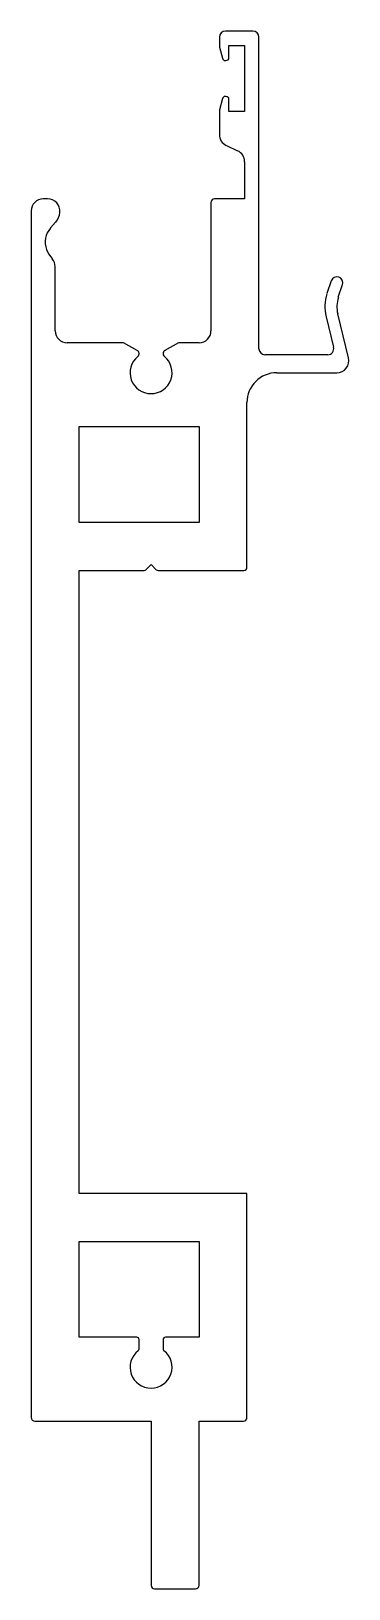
# Model space of a CAD drawing. Extents: x 8 to 35, y 5 to 135.
import ezdxf

# ---------------------------------------------------------------- set-up
doc = ezdxf.new("R2010")
doc.units = 0
doc.layers.get('0').update_dxf_attribs({"linetype": 'CONTINUOUS'})

msp = doc.modelspace()

# ---------------------------------------------------------------- linework, layer by layer
for p, q in [((23.84, 134.58), (23.84, 133.75)), ((26.64, 135.08), (24.34, 135.08)), ((27.14, 108.58), (27.14, 134.58)), ((23.84, 133.75), (24.09, 132.82)), ((24.33, 132.63), (24.39, 132.63)), ((24.64, 132.88), (24.64, 133.88)), ((24.64, 133.88), (25.94, 133.88)), ((25.94, 133.88), (25.94, 128.38)), ((24.09, 129.45), (23.84, 128.51)), ((24.39, 129.63), (24.33, 129.63)), ((24.64, 128.38), (24.64, 129.38)), ((23.84, 128.51), (23.84, 126.45)), ((25.94, 128.38), (24.64, 128.38)), ((24.42, 125.54), (25.36, 125.1)), ((25.94, 124.19), (25.94, 121.08)), ((9.51, 121.08), (9.14, 121.08)), ((25.94, 121.08), (23.44, 121.08)), ((8.14, 120.08), (8.14, 19.38)), ((23.14, 120.78), (23.14, 110.08)), ((9.74, 118.66), (10.18, 119.15)), ((10.14, 110.08), (10.14, 115.43)), ((33.16, 114.24), (32.81, 113.18)), ((33.76, 112.87), (34.11, 113.93)), ((32.74, 111.25), (33.36, 108.7)), ((34.61, 107.82), (33.71, 111.49)), ((15.85, 109.08), (11.14, 109.08)), ((16.97, 108.44), (15.85, 109.08)), ((20.42, 109.08), (19.3, 108.44)), ((22.14, 109.08), (20.42, 109.08)), ((32.88, 108.08), (27.64, 108.08)), ((28.64, 106.58), (33.64, 106.58)), ((26.14, 90.33), (26.14, 104.08)), ((12.14, 94.08), (12.14, 102.08)), ((12.14, 102.08), (22.14, 102.08)), ((22.14, 102.08), (22.14, 94.08)), ((22.14, 94.08), (12.14, 94.08)), ((12.14, 38.08), (12.14, 90.08)), ((12.14, 90.08), (17.56, 90.08)), ((17.7, 90.14), (18.14, 90.58)), ((18.14, 90.58), (18.58, 90.14)), ((18.72, 90.08), (25.89, 90.08)), ((26.14, 38.08), (12.14, 38.08)), ((26.14, 19.38), (26.14, 38.08)), ((12.14, 26.08), (12.14, 34.08)), ((12.14, 34.08), (22.14, 34.08)), ((22.14, 34.08), (22.14, 26.08)), ((16.94, 26.08), (12.14, 26.08)), ((22.14, 26.08), (19.34, 26.08)), ((17.14, 25.12), (17.14, 25.88)), ((19.14, 25.88), (19.14, 25.12)), ((8.44, 19.08), (18.14, 19.08)), ((18.14, 19.08), (18.14, 5.38)), ((22.14, 5.38), (22.14, 19.08)), ((22.14, 19.08), (25.84, 19.08)), ((18.44, 5.08), (21.84, 5.08))]:
    msp.add_line(p, q)
for centre, radius, start, end in [((24.34, 134.58), 0.5, 90, 180), ((26.64, 134.58), 0.5, 0, 90), ((24.33, 132.88), 0.25, 195, 270), ((24.39, 132.88), 0.25, 270, 0), ((24.33, 129.38), 0.25, 90, 165), ((24.39, 129.38), 0.25, 0, 90), ((24.84, 126.45), 1, 180, 245), ((24.94, 124.19), 1, 360, 65), ((9.14, 120.08), 1, 90, 180), ((9.51, 120.05), 1.03, 355.1283, 90), ((23.44, 120.78), 0.3, 90, 180), ((9.14, 120.08), 1.4, 318.3419, 355.1284), ((11.06, 117.49), 1.75, 138.5086, 201.2029), ((11.75, 117.76), 2.5, 201.0545, 221.6598), ((9.14, 115.43), 1, 359.9998, 41.6597), ((33.64, 114.08), 0.5, 341.7795, 161.7795), ((36.14, 112.08), 3.5, 161.7795, 193.7812), ((36.14, 112.08), 2.5, 161.7795, 193.7812), ((11.14, 110.08), 1, 180, 270), ((22.14, 110.08), 1, 270, 0), ((18.14, 106.58), 1.75, 129.3567, 50.6433), ((16.84, 108.17), 0.3, 309.3567, 63.4578), ((19.44, 108.17), 0.3, 116.5422, 230.6433), ((27.64, 108.58), 0.5, 180, 270), ((32.88, 108.58), 0.5, 270, 13.7812), ((33.64, 107.58), 1, 270, 13.7812), ((28.64, 104.08), 2.5, 90, 180), ((17.56, 90.28), 0.2, 270, 315), ((18.72, 90.28), 0.2, 225, 270), ((25.89, 90.33), 0.25, 270, 360), ((16.94, 25.88), 0.2, 0, 90), ((19.34, 25.88), 0.2, 90, 180), ((18.14, 23.58), 1.75, 127.9799, 52.0201), ((16.94, 25.12), 0.2, 307.9799, 0), ((19.34, 25.12), 0.2, 180, 232.0201), ((8.44, 19.38), 0.3, 180, 270), ((25.84, 19.38), 0.3, 270, 0), ((18.44, 5.38), 0.3, 180, 270), ((21.84, 5.38), 0.3, 270, 0)]:
    msp.add_arc(centre, radius, start, end)

doc.saveas('drawing.dxf')
